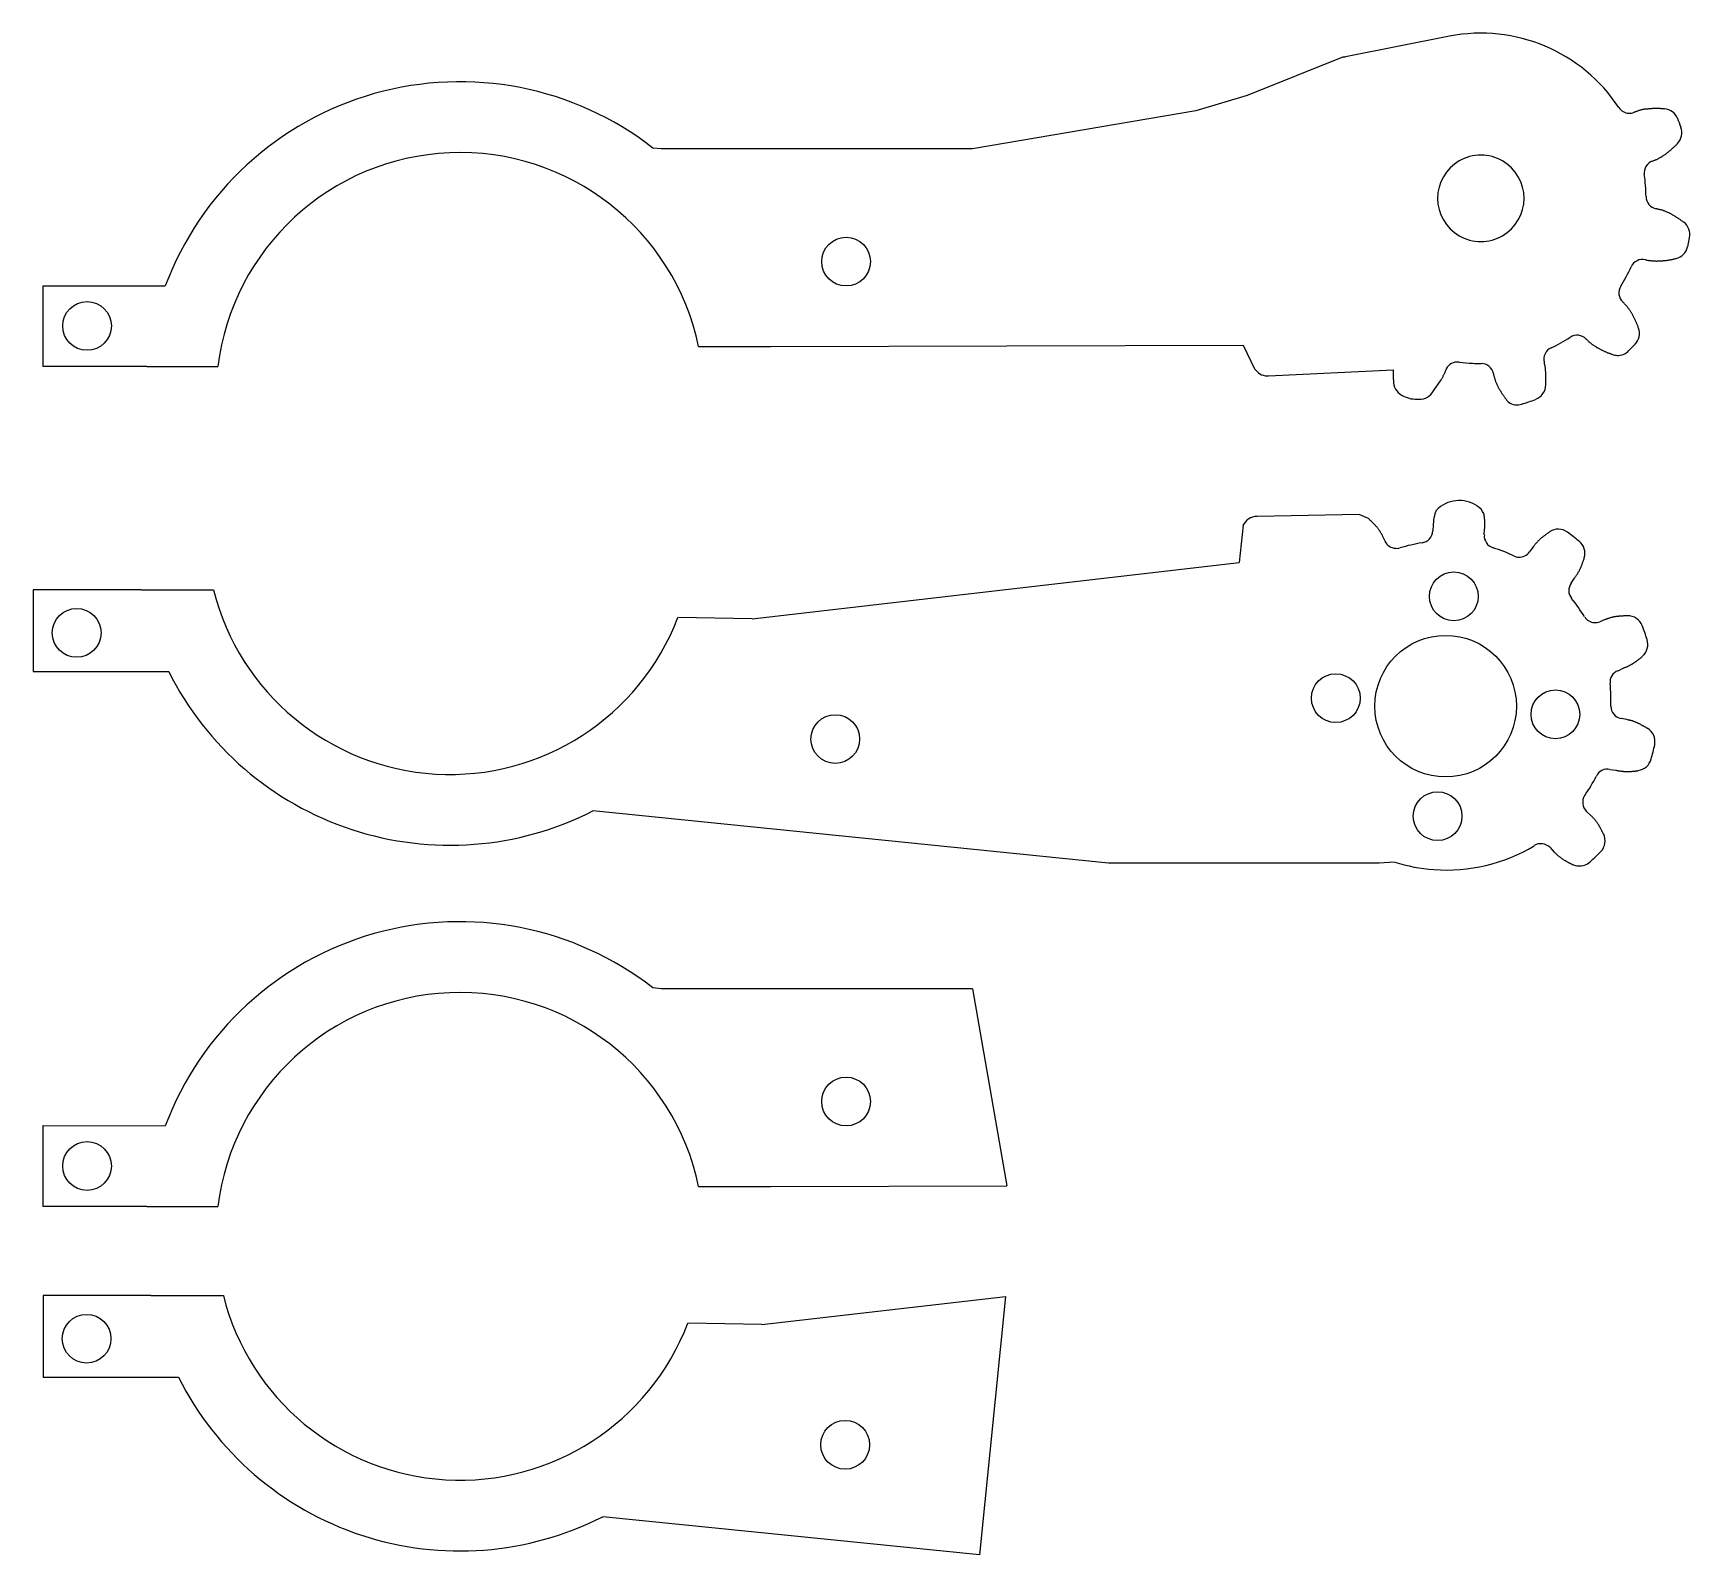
# Model space of a CAD drawing. Header units: millimetres. Extents: x 3055 to 3160, y 1677 to 1774.
import ezdxf

# ---------------------------------------------------------------- set-up
doc = ezdxf.new("R2010")
doc.units = ezdxf.units.MM

msp = doc.modelspace()

# ---------------------------------------------------------------- linework, layer by layer
at = {"color": 7, "linetype": 'Continuous', "lineweight": 25}
for p, q in [((3144.54, 1773.69), (3137.92, 1772.38)), ((3156.31, 1768.86), (3156.27, 1768.85)), ((3156.34, 1768.88), (3156.31, 1768.86)), ((3156.38, 1768.89), (3156.34, 1768.88)), ((3156.42, 1768.91), (3156.38, 1768.89)), ((3156.46, 1768.92), (3156.42, 1768.91)), ((3156.5, 1768.93), (3156.46, 1768.92)), ((3156.54, 1768.94), (3156.5, 1768.93)), ((3156.58, 1768.96), (3156.54, 1768.94)), ((3156.62, 1768.97), (3156.58, 1768.96)), ((3156.66, 1768.98), (3156.62, 1768.97)), ((3156.7, 1768.99), (3156.66, 1768.98)), ((3156.74, 1769), (3156.7, 1768.99)), ((3156.77, 1769.01), (3156.74, 1769)), ((3156.81, 1769.02), (3156.77, 1769.01)), ((3156.85, 1769.02), (3156.81, 1769.02)), ((3156.9, 1769.03), (3156.85, 1769.02)), ((3156.94, 1769.04), (3156.9, 1769.03)), ((3156.98, 1769.04), (3156.94, 1769.04)), ((3157.02, 1769.05), (3156.98, 1769.04)), ((3157.06, 1769.06), (3157.02, 1769.05)), ((3157.1, 1769.06), (3157.06, 1769.06)), ((3157.14, 1769.06), (3157.1, 1769.06)), ((3157.18, 1769.07), (3157.14, 1769.06)), ((3157.22, 1769.07), (3157.18, 1769.07)), ((3157.26, 1769.08), (3157.22, 1769.07)), ((3157.3, 1769.08), (3157.26, 1769.08)), ((3157.34, 1769.08), (3157.3, 1769.08)), ((3157.38, 1769.08), (3157.34, 1769.08)), ((3157.42, 1769.09), (3157.38, 1769.08)), ((3157.46, 1769.09), (3157.42, 1769.09)), ((3157.51, 1769.09), (3157.46, 1769.09)), ((3157.55, 1769.09), (3157.51, 1769.09)), ((3157.59, 1769.09), (3157.55, 1769.09)), ((3157.63, 1769.09), (3157.59, 1769.09)), ((3157.67, 1769.09), (3157.63, 1769.09)), ((3157.71, 1769.09), (3157.67, 1769.09)), ((3157.75, 1769.09), (3157.71, 1769.09)), ((3157.79, 1769.09), (3157.75, 1769.09)), ((3157.83, 1769.09), (3157.79, 1769.09)), ((3157.87, 1769.09), (3157.83, 1769.09)), ((3157.91, 1769.09), (3157.87, 1769.09)), ((3157.95, 1769.09), (3157.91, 1769.09)), ((3158, 1769.08), (3157.95, 1769.09)), ((3158.04, 1769.08), (3158, 1769.08)), ((3158.08, 1769.08), (3158.04, 1769.08)), ((3158.12, 1769.08), (3158.08, 1769.08)), ((3158.16, 1769.07), (3158.12, 1769.08)), ((3158.2, 1769.07), (3158.16, 1769.07)), ((3158.17, 1766.12), (3158.2, 1766.15)), ((3158.2, 1766.15), (3158.24, 1766.17)), ((3158.24, 1766.17), (3158.27, 1766.19)), ((3158.27, 1766.19), (3158.3, 1766.22)), ((3158.3, 1766.22), (3158.34, 1766.24)), ((3158.34, 1766.24), (3158.37, 1766.27)), ((3158.37, 1766.27), (3158.4, 1766.29)), ((3158.4, 1766.29), (3158.43, 1766.32)), ((3158.43, 1766.32), (3158.46, 1766.34)), ((3158.46, 1766.34), (3158.5, 1766.37)), ((3158.5, 1766.37), (3158.53, 1766.4)), ((3158.53, 1766.4), (3158.56, 1766.42)), ((3158.56, 1766.42), (3158.59, 1766.45)), ((3158.59, 1766.45), (3158.62, 1766.47)), ((3158.62, 1766.47), (3158.65, 1766.5)), ((3158.65, 1766.5), (3158.68, 1766.53)), ((3158.68, 1766.53), (3158.71, 1766.56)), ((3158.71, 1766.56), (3158.74, 1766.58)), ((3158.74, 1766.58), (3158.77, 1766.61)), ((3158.77, 1766.61), (3158.8, 1766.64)), ((3158.8, 1766.64), (3158.83, 1766.67)), ((3158.83, 1766.67), (3158.86, 1766.7)), ((3158.86, 1766.7), (3158.89, 1766.72)), ((3158.89, 1766.72), (3158.92, 1766.75)), ((3158.92, 1766.75), (3158.95, 1766.78)), ((3158.95, 1766.78), (3158.98, 1766.81)), ((3158.98, 1766.81), (3159.01, 1766.84)), ((3159.01, 1766.84), (3159.03, 1766.87)), ((3157.44, 1765.75), (3157.48, 1765.77)), ((3157.48, 1765.77), (3157.52, 1765.78)), ((3157.52, 1765.78), (3157.56, 1765.8)), ((3157.56, 1765.8), (3157.6, 1765.81)), ((3157.6, 1765.81), (3157.63, 1765.83)), ((3157.63, 1765.83), (3157.67, 1765.84)), ((3157.67, 1765.84), (3157.71, 1765.86)), ((3157.71, 1765.86), (3157.75, 1765.88)), ((3157.75, 1765.88), (3157.78, 1765.9)), ((3157.78, 1765.9), (3157.82, 1765.91)), ((3157.82, 1765.91), (3157.85, 1765.93)), ((3157.85, 1765.93), (3157.89, 1765.95)), ((3157.89, 1765.95), (3157.93, 1765.97)), ((3157.93, 1765.97), (3157.96, 1765.99)), ((3157.96, 1765.99), (3158, 1766.01)), ((3158, 1766.01), (3158.03, 1766.03)), ((3158.03, 1766.03), (3158.07, 1766.06)), ((3158.07, 1766.06), (3158.1, 1766.08)), ((3158.1, 1766.08), (3158.14, 1766.1)), ((3158.14, 1766.1), (3158.17, 1766.12)), ((3157.72, 1762.71), (3157.68, 1762.72)), ((3157.76, 1762.7), (3157.72, 1762.71)), ((3157.8, 1762.69), (3157.76, 1762.7)), ((3157.84, 1762.68), (3157.8, 1762.69)), ((3157.88, 1762.67), (3157.84, 1762.68)), ((3157.92, 1762.66), (3157.88, 1762.67)), ((3157.96, 1762.65), (3157.92, 1762.66)), ((3158, 1762.64), (3157.96, 1762.65)), ((3158.03, 1762.63), (3158, 1762.64)), ((3158.07, 1762.62), (3158.03, 1762.63)), ((3158.11, 1762.6), (3158.07, 1762.62)), ((3158.15, 1762.59), (3158.11, 1762.6)), ((3158.19, 1762.58), (3158.15, 1762.59)), ((3158.23, 1762.56), (3158.19, 1762.58)), ((3158.27, 1762.55), (3158.23, 1762.56)), ((3158.3, 1762.53), (3158.27, 1762.55)), ((3158.34, 1762.52), (3158.3, 1762.53)), ((3158.38, 1762.5), (3158.34, 1762.52)), ((3158.42, 1762.48), (3158.38, 1762.5)), ((3158.45, 1762.47), (3158.42, 1762.48)), ((3158.49, 1762.45), (3158.45, 1762.47)), ((3158.53, 1762.43), (3158.49, 1762.45)), ((3158.56, 1762.41), (3158.53, 1762.43)), ((3158.6, 1762.39), (3158.56, 1762.41)), ((3158.64, 1762.37), (3158.6, 1762.39)), ((3158.67, 1762.35), (3158.64, 1762.37)), ((3158.71, 1762.33), (3158.67, 1762.35)), ((3158.74, 1762.31), (3158.71, 1762.33)), ((3158.78, 1762.29), (3158.74, 1762.31)), ((3158.81, 1762.27), (3158.78, 1762.29)), ((3158.85, 1762.25), (3158.81, 1762.27)), ((3158.88, 1762.23), (3158.85, 1762.25)), ((3158.92, 1762.21), (3158.88, 1762.23)), ((3158.95, 1762.19), (3158.92, 1762.21)), ((3158.99, 1762.16), (3158.95, 1762.19)), ((3159.02, 1762.14), (3158.99, 1762.16)), ((3159.06, 1762.12), (3159.02, 1762.14)), ((3159.09, 1762.1), (3159.06, 1762.12)), ((3159.12, 1762.07), (3159.09, 1762.1)), ((3159.16, 1762.05), (3159.12, 1762.07)), ((3159.19, 1762.03), (3159.16, 1762.05)), ((3159.22, 1762.01), (3159.19, 1762.03)), ((3159.26, 1761.98), (3159.22, 1762.01)), ((3159.29, 1761.96), (3159.26, 1761.98)), ((3159.32, 1761.93), (3159.29, 1761.96)), ((3159.36, 1761.91), (3159.32, 1761.93)), ((3159.39, 1761.88), (3159.36, 1761.91)), ((3159.42, 1761.86), (3159.39, 1761.88)), ((3156.99, 1759.48), (3157.03, 1759.47)), ((3157.03, 1759.47), (3157.07, 1759.46)), ((3157.07, 1759.46), (3157.11, 1759.45)), ((3157.11, 1759.45), (3157.15, 1759.45)), ((3157.15, 1759.45), (3157.19, 1759.44)), ((3157.19, 1759.44), (3157.23, 1759.43)), ((3157.23, 1759.43), (3157.27, 1759.43)), ((3157.27, 1759.43), (3157.31, 1759.42)), ((3157.31, 1759.42), (3157.36, 1759.42)), ((3157.36, 1759.42), (3157.4, 1759.41)), ((3157.4, 1759.41), (3157.44, 1759.41)), ((3157.44, 1759.41), (3157.48, 1759.4)), ((3157.48, 1759.4), (3157.52, 1759.4)), ((3157.52, 1759.4), (3157.56, 1759.4)), ((3157.56, 1759.4), (3157.6, 1759.4)), ((3157.6, 1759.4), (3157.64, 1759.4)), ((3157.64, 1759.4), (3157.68, 1759.39)), ((3157.68, 1759.39), (3157.72, 1759.39)), ((3157.72, 1759.39), (3157.76, 1759.4)), ((3157.76, 1759.4), (3157.8, 1759.4)), ((3157.8, 1759.4), (3157.84, 1759.4)), ((3157.84, 1759.4), (3157.89, 1759.4)), ((3157.89, 1759.4), (3157.93, 1759.4)), ((3157.93, 1759.4), (3157.97, 1759.4)), ((3157.97, 1759.4), (3158.01, 1759.41)), ((3158.01, 1759.41), (3158.05, 1759.41)), ((3158.05, 1759.41), (3158.09, 1759.41)), ((3158.09, 1759.41), (3158.13, 1759.42)), ((3158.13, 1759.42), (3158.17, 1759.42)), ((3158.17, 1759.42), (3158.21, 1759.43)), ((3158.21, 1759.43), (3158.25, 1759.43)), ((3158.25, 1759.43), (3158.29, 1759.44)), ((3158.29, 1759.44), (3158.33, 1759.44)), ((3158.33, 1759.44), (3158.37, 1759.45)), ((3158.37, 1759.45), (3158.41, 1759.45)), ((3158.41, 1759.45), (3158.45, 1759.46)), ((3158.45, 1759.46), (3158.5, 1759.47)), ((3158.5, 1759.47), (3158.54, 1759.47)), ((3158.54, 1759.47), (3158.58, 1759.48)), ((3158.58, 1759.48), (3158.62, 1759.49)), ((3158.62, 1759.49), (3158.66, 1759.5)), ((3158.66, 1759.5), (3158.7, 1759.5)), ((3158.7, 1759.5), (3158.74, 1759.51)), ((3158.74, 1759.51), (3158.78, 1759.52)), ((3158.78, 1759.52), (3158.82, 1759.53)), ((3158.82, 1759.53), (3158.86, 1759.54)), ((3158.86, 1759.54), (3158.9, 1759.55)), ((3158.9, 1759.55), (3158.94, 1759.56)), ((3155.58, 1756.77), (3155.55, 1756.8)), ((3155.61, 1756.74), (3155.58, 1756.77)), ((3155.64, 1756.71), (3155.61, 1756.74)), ((3155.66, 1756.68), (3155.64, 1756.71)), ((3155.69, 1756.65), (3155.66, 1756.68)), ((3155.72, 1756.62), (3155.69, 1756.65)), ((3155.75, 1756.59), (3155.72, 1756.62)), ((3155.77, 1756.56), (3155.75, 1756.59)), ((3155.8, 1756.53), (3155.77, 1756.56)), ((3155.83, 1756.5), (3155.8, 1756.53)), ((3155.85, 1756.47), (3155.83, 1756.5)), ((3155.88, 1756.43), (3155.85, 1756.47)), ((3155.9, 1756.4), (3155.88, 1756.43)), ((3155.93, 1756.37), (3155.9, 1756.4)), ((3155.95, 1756.34), (3155.93, 1756.37)), ((3155.98, 1756.3), (3155.95, 1756.34)), ((3156, 1756.27), (3155.98, 1756.3)), ((3156.02, 1756.24), (3156, 1756.27)), ((3156.04, 1756.2), (3156.02, 1756.24)), ((3156.06, 1756.17), (3156.04, 1756.2)), ((3156.09, 1756.13), (3156.06, 1756.17)), ((3156.11, 1756.1), (3156.09, 1756.13)), ((3156.13, 1756.06), (3156.11, 1756.1)), ((3156.15, 1756.03), (3156.13, 1756.06)), ((3156.17, 1755.99), (3156.15, 1756.03)), ((3156.19, 1755.95), (3156.17, 1755.99)), ((3156.21, 1755.92), (3156.19, 1755.95)), ((3156.23, 1755.88), (3156.21, 1755.92)), ((3156.24, 1755.85), (3156.23, 1755.88)), ((3156.26, 1755.81), (3156.24, 1755.85)), ((3156.28, 1755.77), (3156.26, 1755.81)), ((3156.3, 1755.74), (3156.28, 1755.77)), ((3156.32, 1755.7), (3156.3, 1755.74)), ((3156.33, 1755.66), (3156.32, 1755.7)), ((3156.35, 1755.62), (3156.33, 1755.66)), ((3156.37, 1755.59), (3156.35, 1755.62)), ((3156.39, 1755.55), (3156.37, 1755.59)), ((3156.4, 1755.51), (3156.39, 1755.55)), ((3156.42, 1755.48), (3156.4, 1755.51)), ((3156.43, 1755.44), (3156.42, 1755.48)), ((3156.45, 1755.4), (3156.43, 1755.44)), ((3156.47, 1755.36), (3156.45, 1755.4)), ((3156.48, 1755.32), (3156.47, 1755.36)), ((3156.5, 1755.29), (3156.48, 1755.32)), ((3156.51, 1755.25), (3156.5, 1755.29)), ((3156.52, 1755.21), (3156.51, 1755.25)), ((3156.54, 1755.17), (3156.52, 1755.21)), ((3156.55, 1755.13), (3156.54, 1755.17)), ((3153.22, 1754.44), (3153.25, 1754.41)), ((3153.25, 1754.41), (3153.28, 1754.39)), ((3153.28, 1754.39), (3153.31, 1754.36)), ((3153.31, 1754.36), (3153.34, 1754.33)), ((3153.34, 1754.33), (3153.37, 1754.3)), ((3153.37, 1754.3), (3153.4, 1754.27)), ((3153.4, 1754.27), (3153.43, 1754.25)), ((3153.43, 1754.25), (3153.46, 1754.22)), ((3153.46, 1754.22), (3153.49, 1754.19)), ((3153.49, 1754.19), (3153.52, 1754.17)), ((3153.52, 1754.17), (3153.56, 1754.14)), ((3153.56, 1754.14), (3153.59, 1754.12)), ((3153.59, 1754.12), (3153.62, 1754.09)), ((3153.62, 1754.09), (3153.65, 1754.07)), ((3153.65, 1754.07), (3153.69, 1754.05)), ((3153.69, 1754.05), (3153.72, 1754.02)), ((3153.72, 1754.02), (3153.76, 1754)), ((3153.76, 1754), (3153.79, 1753.98)), ((3153.79, 1753.98), (3153.82, 1753.96)), ((3153.82, 1753.96), (3153.86, 1753.94)), ((3153.86, 1753.94), (3153.89, 1753.91)), ((3153.89, 1753.91), (3153.93, 1753.89)), ((3153.93, 1753.89), (3153.97, 1753.87)), ((3153.97, 1753.87), (3154, 1753.85)), ((3154, 1753.85), (3154.04, 1753.83)), ((3154.04, 1753.83), (3154.07, 1753.81)), ((3154.07, 1753.81), (3154.11, 1753.8)), ((3154.11, 1753.8), (3154.15, 1753.78)), ((3154.15, 1753.78), (3154.18, 1753.76)), ((3154.18, 1753.76), (3154.22, 1753.74)), ((3154.22, 1753.74), (3154.26, 1753.72)), ((3154.26, 1753.72), (3154.29, 1753.71)), ((3154.29, 1753.71), (3154.33, 1753.69)), ((3154.33, 1753.69), (3154.37, 1753.67)), ((3154.37, 1753.67), (3154.4, 1753.65)), ((3154.4, 1753.65), (3154.44, 1753.64)), ((3154.44, 1753.64), (3154.48, 1753.62)), ((3154.48, 1753.62), (3154.52, 1753.61)), ((3154.52, 1753.61), (3154.55, 1753.59)), ((3154.55, 1753.59), (3154.59, 1753.57)), ((3154.59, 1753.57), (3154.63, 1753.56)), ((3154.63, 1753.56), (3154.67, 1753.54)), ((3154.67, 1753.54), (3154.71, 1753.53)), ((3154.71, 1753.53), (3154.74, 1753.51)), ((3154.74, 1753.51), (3154.78, 1753.5)), ((3154.78, 1753.5), (3154.82, 1753.49)), ((3133.03, 1752.09), (3140.96, 1752.49)), ((3140.96, 1752.49), (3140.96, 1752.47)), ((3140.96, 1752.47), (3140.96, 1752.43)), ((3144.29, 1752.44), (3144.28, 1752.41)), ((3144.31, 1752.48), (3144.29, 1752.44)), ((3144.32, 1752.52), (3144.31, 1752.48)), ((3144.34, 1752.56), (3144.32, 1752.52)), ((3150.57, 1752.93), (3150.56, 1752.97)), ((3150.58, 1752.89), (3150.57, 1752.93)), ((3150.58, 1752.85), (3150.58, 1752.89)), ((3150.59, 1752.81), (3150.58, 1752.85)), ((3150.6, 1752.77), (3150.59, 1752.81)), ((3150.61, 1752.73), (3150.6, 1752.77)), ((3150.61, 1752.69), (3150.61, 1752.73)), ((3150.62, 1752.65), (3150.61, 1752.69)), ((3150.63, 1752.61), (3150.62, 1752.65)), ((3150.63, 1752.57), (3150.63, 1752.61)), ((3150.63, 1752.53), (3150.63, 1752.57)), ((3150.64, 1752.48), (3150.63, 1752.53)), ((3150.64, 1752.44), (3150.64, 1752.48)), ((3150.64, 1752.4), (3150.64, 1752.44)), ((3154.82, 1753.49), (3154.86, 1753.47)), ((3154.86, 1753.47), (3154.9, 1753.46)), ((3140.96, 1752.39), (3140.95, 1752.34)), ((3140.95, 1752.34), (3140.95, 1752.3)), ((3140.95, 1752.3), (3140.95, 1752.26)), ((3140.95, 1752.26), (3140.95, 1752.22)), ((3140.95, 1752.22), (3140.95, 1752.18)), ((3140.95, 1752.18), (3140.95, 1752.14)), ((3140.95, 1752.14), (3140.96, 1752.1)), ((3140.96, 1752.43), (3140.96, 1752.39)), ((3140.96, 1752.1), (3140.96, 1752.06)), ((3140.96, 1752.06), (3140.96, 1752.02)), ((3140.96, 1752.02), (3140.96, 1751.98)), ((3140.96, 1751.98), (3140.96, 1751.94)), ((3140.96, 1751.94), (3140.96, 1751.9)), ((3140.96, 1751.9), (3140.97, 1751.85)), ((3140.97, 1751.85), (3140.97, 1751.81)), ((3140.97, 1751.81), (3140.97, 1751.77)), ((3140.97, 1751.77), (3140.97, 1751.73)), ((3140.97, 1751.73), (3140.98, 1751.69)), ((3140.98, 1751.69), (3140.98, 1751.65)), ((3144.03, 1751.89), (3144.01, 1751.85)), ((3144.05, 1751.93), (3144.03, 1751.89)), ((3144.07, 1751.96), (3144.05, 1751.93)), ((3144.09, 1752), (3144.07, 1751.96)), ((3144.11, 1752.04), (3144.09, 1752)), ((3144.12, 1752.07), (3144.11, 1752.04)), ((3144.14, 1752.11), (3144.12, 1752.07)), ((3144.16, 1752.15), (3144.14, 1752.11)), ((3144.18, 1752.18), (3144.16, 1752.15)), ((3144.19, 1752.22), (3144.18, 1752.18)), ((3144.21, 1752.26), (3144.19, 1752.22)), ((3144.23, 1752.29), (3144.21, 1752.26)), ((3144.24, 1752.33), (3144.23, 1752.29)), ((3144.26, 1752.37), (3144.24, 1752.33)), ((3144.28, 1752.41), (3144.26, 1752.37)), ((3147.33, 1752.25), (3147.34, 1752.21)), ((3147.34, 1752.21), (3147.34, 1752.17)), ((3147.34, 1752.17), (3147.35, 1752.13)), ((3147.35, 1752.13), (3147.36, 1752.09)), ((3147.36, 1752.09), (3147.37, 1752.05)), ((3147.37, 1752.05), (3147.38, 1752.01)), ((3147.38, 1752.01), (3147.4, 1751.97)), ((3147.4, 1751.97), (3147.41, 1751.93)), ((3147.41, 1751.93), (3147.42, 1751.89)), ((3147.42, 1751.89), (3147.43, 1751.85)), ((3147.43, 1751.85), (3147.45, 1751.81)), ((3147.45, 1751.81), (3147.46, 1751.77)), ((3147.46, 1751.77), (3147.47, 1751.74)), ((3147.47, 1751.74), (3147.49, 1751.7)), ((3147.49, 1751.7), (3147.5, 1751.66)), ((3147.5, 1751.66), (3147.52, 1751.62)), ((3147.52, 1751.62), (3147.54, 1751.58)), ((3147.54, 1751.58), (3147.55, 1751.55)), ((3147.55, 1751.55), (3147.57, 1751.51)), ((3147.57, 1751.51), (3147.59, 1751.47)), ((3147.59, 1751.47), (3147.61, 1751.44)), ((3147.61, 1751.44), (3147.63, 1751.4)), ((3147.63, 1751.4), (3147.64, 1751.36)), ((3150.65, 1752.36), (3150.64, 1752.4)), ((3150.65, 1752.32), (3150.65, 1752.36)), ((3150.65, 1752.28), (3150.65, 1752.32)), ((3150.65, 1752.24), (3150.65, 1752.28)), ((3147.64, 1751.36), (3147.66, 1751.33)), ((3147.66, 1751.33), (3147.68, 1751.29)), ((3147.68, 1751.29), (3147.7, 1751.26)), ((3147.7, 1751.26), (3147.72, 1751.22)), ((3147.72, 1751.22), (3147.74, 1751.19)), ((3147.74, 1751.19), (3147.77, 1751.15)), ((3147.77, 1751.15), (3147.79, 1751.12)), ((3147.79, 1751.12), (3147.81, 1751.08)), ((3147.81, 1751.08), (3147.83, 1751.05)), ((3147.83, 1751.05), (3147.85, 1751.01)), ((3147.85, 1751.01), (3147.87, 1750.98)), ((3147.87, 1750.98), (3147.9, 1750.94)), ((3147.9, 1750.94), (3147.92, 1750.91)), ((3147.92, 1750.91), (3147.94, 1750.87)), ((3147.94, 1750.87), (3147.96, 1750.84)), ((3147.96, 1750.84), (3147.99, 1750.81)), ((3147.99, 1750.81), (3148.01, 1750.77)), ((3148.01, 1750.77), (3148.03, 1750.74)), ((3148.03, 1750.74), (3148.06, 1750.71)), ((3148.06, 1750.71), (3148.08, 1750.67)), ((3148.08, 1750.67), (3148.11, 1750.64)), ((3148.11, 1750.64), (3148.13, 1750.61)), ((3148.13, 1750.61), (3148.16, 1750.58)), ((3148.16, 1750.58), (3148.18, 1750.54)), ((3148.18, 1750.54), (3148.2, 1750.51)), ((3138.79, 1743.28), (3132.3, 1743.16)), ((3139.38, 1743.03), (3138.79, 1743.28)), ((3139.4, 1743.01), (3139.38, 1743.03)), ((3139.43, 1742.98), (3139.4, 1743.01)), ((3139.46, 1742.96), (3139.43, 1742.98)), ((3143.54, 1743.01), (3143.53, 1742.97)), ((3143.53, 1742.97), (3143.53, 1742.94)), ((3143.55, 1743.04), (3143.54, 1743.01)), ((3143.56, 1743.11), (3143.55, 1743.08)), ((3143.55, 1743.08), (3143.55, 1743.04)), ((3143.57, 1743.15), (3143.56, 1743.11)), ((3143.58, 1743.18), (3143.57, 1743.15)), ((3143.59, 1743.25), (3143.58, 1743.22)), ((3143.58, 1743.22), (3143.58, 1743.18)), ((3143.6, 1743.29), (3143.59, 1743.25)), ((3143.61, 1743.32), (3143.6, 1743.29)), ((3143.63, 1743.39), (3143.62, 1743.36)), ((3143.65, 1743.43), (3143.63, 1743.39)), ((3143.66, 1743.46), (3143.65, 1743.43)), ((3143.67, 1743.5), (3143.66, 1743.46)), ((3143.68, 1743.53), (3143.67, 1743.5)), ((3143.69, 1743.55), (3143.68, 1743.53)), ((3146.73, 1743.3), (3146.72, 1743.34)), ((3146.73, 1743.27), (3146.73, 1743.3)), ((3146.74, 1743.23), (3146.73, 1743.27)), ((3146.74, 1743.2), (3146.74, 1743.23)), ((3146.75, 1743.16), (3146.74, 1743.2)), ((3146.76, 1743.13), (3146.75, 1743.16)), ((3146.76, 1743.09), (3146.76, 1743.13)), ((3146.77, 1743.06), (3146.76, 1743.09)), ((3146.77, 1743.02), (3146.77, 1743.06)), ((3146.77, 1742.98), (3146.77, 1743.02)), ((3146.78, 1742.95), (3146.77, 1742.98)), ((3139.48, 1742.93), (3139.46, 1742.96)), ((3139.51, 1742.91), (3139.48, 1742.93)), ((3139.53, 1742.88), (3139.51, 1742.91)), ((3139.56, 1742.86), (3139.53, 1742.88)), ((3139.59, 1742.83), (3139.56, 1742.86)), ((3139.61, 1742.81), (3139.59, 1742.83)), ((3139.64, 1742.78), (3139.61, 1742.81)), ((3139.66, 1742.76), (3139.64, 1742.78)), ((3139.69, 1742.73), (3139.66, 1742.76)), ((3139.71, 1742.71), (3139.69, 1742.73)), ((3139.74, 1742.68), (3139.71, 1742.71)), ((3139.76, 1742.65), (3139.74, 1742.68)), ((3139.79, 1742.63), (3139.76, 1742.65)), ((3139.81, 1742.6), (3139.79, 1742.63)), ((3139.84, 1742.58), (3139.81, 1742.6)), ((3139.86, 1742.55), (3139.84, 1742.58)), ((3139.88, 1742.52), (3139.86, 1742.55)), ((3139.91, 1742.49), (3139.88, 1742.52)), ((3139.93, 1742.47), (3139.91, 1742.49)), ((3139.95, 1742.44), (3139.93, 1742.47)), ((3139.98, 1742.41), (3139.95, 1742.44)), ((3140, 1742.38), (3139.98, 1742.41)), ((3140.02, 1742.35), (3140, 1742.38)), ((3140.04, 1742.32), (3140.02, 1742.35)), ((3140.06, 1742.29), (3140.04, 1742.32)), ((3140.08, 1742.27), (3140.06, 1742.29)), ((3140.1, 1742.24), (3140.08, 1742.27)), ((3140.12, 1742.21), (3140.1, 1742.24)), ((3140.14, 1742.17), (3140.12, 1742.21)), ((3140.16, 1742.14), (3140.14, 1742.17)), ((3140.18, 1742.11), (3140.16, 1742.14)), ((3140.2, 1742.08), (3140.18, 1742.11)), ((3140.21, 1742.05), (3140.2, 1742.08)), ((3140.23, 1742.02), (3140.21, 1742.05)), ((3140.25, 1741.99), (3140.23, 1742.02)), ((3140.27, 1741.96), (3140.25, 1741.99)), ((3140.28, 1741.92), (3140.27, 1741.96)), ((3140.44, 1741.58), (3140.28, 1741.92)), ((3143.5, 1742.62), (3143.48, 1742.24)), ((3143.51, 1742.76), (3143.5, 1742.72)), ((3143.5, 1742.72), (3143.5, 1742.69)), ((3143.5, 1742.69), (3143.5, 1742.65)), ((3143.5, 1742.65), (3143.5, 1742.62)), ((3143.52, 1742.87), (3143.51, 1742.83)), ((3143.51, 1742.83), (3143.51, 1742.8)), ((3143.51, 1742.8), (3143.51, 1742.76)), ((3143.53, 1742.94), (3143.52, 1742.9)), ((3143.52, 1742.9), (3143.52, 1742.87)), ((3146.75, 1742), (3146.77, 1742.37)), ((3146.77, 1742.37), (3146.78, 1742.41)), ((3146.78, 1742.91), (3146.78, 1742.95)), ((3146.78, 1742.88), (3146.78, 1742.91)), ((3146.79, 1742.84), (3146.78, 1742.88)), ((3146.78, 1742.48), (3146.79, 1742.52)), ((3146.78, 1742.45), (3146.78, 1742.48)), ((3146.78, 1742.41), (3146.78, 1742.45)), ((3146.79, 1742.81), (3146.79, 1742.84)), ((3146.79, 1742.77), (3146.79, 1742.81)), ((3146.79, 1742.73), (3146.79, 1742.77)), ((3146.79, 1742.7), (3146.79, 1742.73)), ((3146.79, 1742.66), (3146.79, 1742.7)), ((3146.79, 1742.63), (3146.79, 1742.66)), ((3146.79, 1742.59), (3146.79, 1742.63)), ((3146.79, 1742.55), (3146.79, 1742.59)), ((3146.79, 1742.52), (3146.79, 1742.55)), ((3150.56, 1741.93), (3150.53, 1741.91)), ((3150.59, 1741.95), (3150.56, 1741.93)), ((3150.61, 1741.97), (3150.59, 1741.95)), ((3150.64, 1742), (3150.61, 1741.97)), ((3150.67, 1742.02), (3150.64, 1742)), ((3150.7, 1742.04), (3150.67, 1742.02)), ((3150.73, 1742.06), (3150.7, 1742.04)), ((3150.76, 1742.08), (3150.73, 1742.06)), ((3150.79, 1742.1), (3150.76, 1742.08)), ((3150.82, 1742.12), (3150.79, 1742.1)), ((3150.85, 1742.14), (3150.82, 1742.12)), ((3150.88, 1742.16), (3150.85, 1742.14)), ((3150.91, 1742.19), (3150.88, 1742.16)), ((3149.85, 1741.22), (3149.63, 1740.91)), ((3149.87, 1741.25), (3149.85, 1741.22)), ((3149.89, 1741.28), (3149.87, 1741.25)), ((3149.91, 1741.31), (3149.89, 1741.28)), ((3149.94, 1741.33), (3149.91, 1741.31)), ((3149.96, 1741.36), (3149.94, 1741.33)), ((3149.98, 1741.39), (3149.96, 1741.36)), ((3150, 1741.42), (3149.98, 1741.39)), ((3150.03, 1741.45), (3150, 1741.42)), ((3150.05, 1741.47), (3150.03, 1741.45)), ((3150.08, 1741.5), (3150.05, 1741.47)), ((3150.1, 1741.53), (3150.08, 1741.5)), ((3150.12, 1741.55), (3150.1, 1741.53)), ((3150.15, 1741.58), (3150.12, 1741.55)), ((3150.17, 1741.6), (3150.15, 1741.58)), ((3150.2, 1741.63), (3150.17, 1741.6)), ((3150.23, 1741.65), (3150.2, 1741.63)), ((3150.25, 1741.68), (3150.23, 1741.65)), ((3150.28, 1741.7), (3150.25, 1741.68)), ((3150.31, 1741.73), (3150.28, 1741.7)), ((3150.33, 1741.75), (3150.31, 1741.73)), ((3150.36, 1741.77), (3150.33, 1741.75)), ((3150.39, 1741.8), (3150.36, 1741.77)), ((3150.42, 1741.82), (3150.39, 1741.8)), ((3150.44, 1741.84), (3150.42, 1741.82)), ((3150.47, 1741.86), (3150.44, 1741.84)), ((3150.5, 1741.89), (3150.47, 1741.86)), ((3150.53, 1741.91), (3150.5, 1741.89)), ((3152.82, 1739.79), (3152.84, 1739.82)), ((3152.84, 1739.82), (3152.86, 1739.85)), ((3152.86, 1739.85), (3152.87, 1739.89)), ((3152.87, 1739.89), (3152.88, 1739.92)), ((3152.88, 1739.92), (3152.9, 1739.95)), ((3152.9, 1739.95), (3152.91, 1739.98)), ((3152.91, 1739.98), (3152.93, 1740.02)), ((3152.93, 1740.02), (3152.94, 1740.05)), ((3152.94, 1740.05), (3152.95, 1740.08)), ((3152.95, 1740.08), (3152.97, 1740.12)), ((3152.97, 1740.12), (3152.98, 1740.15)), ((3152.98, 1740.15), (3152.99, 1740.19)), ((3152.99, 1740.19), (3153, 1740.22)), ((3153, 1740.22), (3153.02, 1740.25)), ((3153.02, 1740.25), (3153.03, 1740.29)), ((3153.03, 1740.29), (3153.04, 1740.32)), ((3153.04, 1740.32), (3153.05, 1740.36)), ((3153.05, 1740.36), (3153.06, 1740.39)), ((3153.06, 1740.39), (3153.08, 1740.42)), ((3153.08, 1740.42), (3153.09, 1740.46)), ((3153.09, 1740.46), (3153.1, 1740.49)), ((3153.1, 1740.49), (3153.1, 1740.53)), ((3152.28, 1738.92), (3152.48, 1739.24)), ((3152.48, 1739.24), (3152.5, 1739.27)), ((3152.5, 1739.27), (3152.52, 1739.3)), ((3152.52, 1739.3), (3152.54, 1739.33)), ((3152.54, 1739.33), (3152.56, 1739.36)), ((3152.56, 1739.36), (3152.59, 1739.39)), ((3152.59, 1739.39), (3152.61, 1739.42)), ((3152.61, 1739.42), (3152.63, 1739.45)), ((3152.63, 1739.45), (3152.65, 1739.48)), ((3152.65, 1739.48), (3152.67, 1739.51)), ((3152.67, 1739.51), (3152.69, 1739.54)), ((3152.69, 1739.54), (3152.7, 1739.57)), ((3152.7, 1739.57), (3152.72, 1739.6)), ((3152.72, 1739.6), (3152.74, 1739.63)), ((3152.74, 1739.63), (3152.76, 1739.66)), ((3152.76, 1739.66), (3152.78, 1739.69)), ((3152.78, 1739.69), (3152.79, 1739.72)), ((3152.79, 1739.72), (3152.81, 1739.76)), ((3152.81, 1739.76), (3152.82, 1739.79)), ((3154.58, 1736.66), (3154.54, 1736.65)), ((3154.61, 1736.67), (3154.58, 1736.66)), ((3154.64, 1736.68), (3154.61, 1736.67)), ((3154.68, 1736.69), (3154.64, 1736.68)), ((3154.71, 1736.7), (3154.68, 1736.69)), ((3154.75, 1736.71), (3154.71, 1736.7)), ((3154.78, 1736.72), (3154.75, 1736.71)), ((3154.82, 1736.73), (3154.78, 1736.72)), ((3154.85, 1736.74), (3154.82, 1736.73)), ((3154.89, 1736.75), (3154.85, 1736.74)), ((3154.92, 1736.76), (3154.89, 1736.75)), ((3154.96, 1736.76), (3154.92, 1736.76)), ((3154.99, 1736.77), (3154.96, 1736.76)), ((3155.03, 1736.78), (3154.99, 1736.77)), ((3155.06, 1736.78), (3155.03, 1736.78)), ((3155.1, 1736.79), (3155.06, 1736.78)), ((3155.13, 1736.79), (3155.1, 1736.79)), ((3155.17, 1736.8), (3155.13, 1736.79)), ((3155.21, 1736.8), (3155.17, 1736.8)), ((3155.24, 1736.81), (3155.21, 1736.8)), ((3155.28, 1736.81), (3155.24, 1736.81)), ((3155.31, 1736.82), (3155.28, 1736.81)), ((3155.35, 1736.82), (3155.31, 1736.82)), ((3155.38, 1736.82), (3155.35, 1736.82)), ((3155.42, 1736.82), (3155.38, 1736.82)), ((3155.46, 1736.83), (3155.42, 1736.82)), ((3155.49, 1736.83), (3155.46, 1736.83)), ((3155.53, 1736.83), (3155.49, 1736.83)), ((3155.56, 1736.83), (3155.53, 1736.83)), ((3155.6, 1736.84), (3155.56, 1736.83)), ((3155.64, 1736.84), (3155.6, 1736.84)), ((3155.67, 1736.84), (3155.64, 1736.84)), ((3155.71, 1736.84), (3155.67, 1736.84)), ((3155.74, 1736.84), (3155.71, 1736.84)), ((3155.78, 1736.84), (3155.74, 1736.84)), ((3155.82, 1736.84), (3155.78, 1736.84)), ((3155.85, 1736.86), (3155.82, 1736.84)), ((3154.44, 1736.61), (3154.09, 1736.47)), ((3154.48, 1736.62), (3154.44, 1736.61)), ((3154.51, 1736.63), (3154.48, 1736.62)), ((3154.54, 1736.65), (3154.51, 1736.63)), ((3155.25, 1733.35), (3155.58, 1733.52)), ((3155.58, 1733.52), (3155.62, 1733.54)), ((3155.62, 1733.54), (3155.65, 1733.55)), ((3155.65, 1733.55), (3155.68, 1733.56)), ((3155.68, 1733.56), (3155.72, 1733.57)), ((3155.72, 1733.57), (3155.75, 1733.59)), ((3155.75, 1733.59), (3155.79, 1733.6)), ((3155.79, 1733.6), (3155.82, 1733.61)), ((3155.82, 1733.61), (3155.85, 1733.63)), ((3155.85, 1733.63), (3155.88, 1733.64)), ((3155.88, 1733.64), (3155.92, 1733.66)), ((3155.92, 1733.66), (3155.95, 1733.67)), ((3155.95, 1733.67), (3155.98, 1733.69)), ((3155.98, 1733.69), (3156.01, 1733.71)), ((3156.01, 1733.71), (3156.04, 1733.72)), ((3156.04, 1733.72), (3156.08, 1733.74)), ((3156.08, 1733.74), (3156.11, 1733.76)), ((3156.11, 1733.76), (3156.14, 1733.78)), ((3156.14, 1733.78), (3156.17, 1733.8)), ((3156.17, 1733.8), (3156.2, 1733.81)), ((3156.2, 1733.81), (3156.23, 1733.83)), ((3156.23, 1733.83), (3156.26, 1733.85)), ((3156.26, 1733.85), (3156.29, 1733.87)), ((3156.29, 1733.87), (3156.32, 1733.89)), ((3156.32, 1733.89), (3156.35, 1733.91)), ((3156.35, 1733.91), (3156.38, 1733.93)), ((3156.38, 1733.93), (3156.41, 1733.95)), ((3156.41, 1733.95), (3156.44, 1733.98)), ((3156.44, 1733.98), (3156.47, 1734)), ((3156.47, 1734), (3156.5, 1734.02)), ((3156.5, 1734.02), (3156.53, 1734.04)), ((3156.53, 1734.04), (3156.55, 1734.06)), ((3156.55, 1734.06), (3156.58, 1734.08)), ((3156.58, 1734.08), (3156.61, 1734.11)), ((3156.61, 1734.11), (3156.64, 1734.13)), ((3156.64, 1734.13), (3156.67, 1734.15)), ((3156.67, 1734.15), (3156.7, 1734.17)), ((3156.7, 1734.17), (3156.72, 1734.2)), ((3156.72, 1734.2), (3156.75, 1734.22)), ((3156.75, 1734.22), (3156.78, 1734.24)), ((3156.78, 1734.24), (3156.8, 1734.27)), ((3155.81, 1730.25), (3155.44, 1730.32)), ((3155.85, 1730.24), (3155.81, 1730.25)), ((3155.88, 1730.23), (3155.85, 1730.24)), ((3155.92, 1730.22), (3155.88, 1730.23)), ((3155.95, 1730.22), (3155.92, 1730.22)), ((3155.99, 1730.21), (3155.95, 1730.22)), ((3156.02, 1730.2), (3155.99, 1730.21)), ((3156.06, 1730.19), (3156.02, 1730.2)), ((3156.09, 1730.18), (3156.06, 1730.19)), ((3156.12, 1730.17), (3156.09, 1730.18)), ((3156.16, 1730.16), (3156.12, 1730.17)), ((3156.19, 1730.15), (3156.16, 1730.16)), ((3156.23, 1730.14), (3156.19, 1730.15)), ((3156.26, 1730.12), (3156.23, 1730.14)), ((3156.3, 1730.11), (3156.26, 1730.12)), ((3156.33, 1730.1), (3156.3, 1730.11)), ((3156.36, 1730.08), (3156.33, 1730.1)), ((3156.4, 1730.07), (3156.36, 1730.08)), ((3156.43, 1730.06), (3156.4, 1730.07)), ((3156.46, 1730.04), (3156.43, 1730.06)), ((3156.49, 1730.03), (3156.46, 1730.04)), ((3156.53, 1730.01), (3156.49, 1730.03)), ((3156.56, 1730), (3156.53, 1730.01)), ((3156.59, 1729.98), (3156.56, 1730)), ((3156.62, 1729.97), (3156.59, 1729.98)), ((3156.66, 1729.95), (3156.62, 1729.97)), ((3156.69, 1729.93), (3156.66, 1729.95)), ((3156.72, 1729.92), (3156.69, 1729.93)), ((3156.75, 1729.9), (3156.72, 1729.92)), ((3156.78, 1729.88), (3156.75, 1729.9)), ((3156.81, 1729.86), (3156.78, 1729.88)), ((3156.85, 1729.85), (3156.81, 1729.86)), ((3156.88, 1729.83), (3156.85, 1729.85)), ((3156.91, 1729.81), (3156.88, 1729.83)), ((3156.94, 1729.79), (3156.91, 1729.81)), ((3156.97, 1729.78), (3156.94, 1729.79)), ((3157, 1729.76), (3156.97, 1729.78)), ((3157.03, 1729.74), (3157, 1729.76)), ((3157.06, 1729.72), (3157.03, 1729.74)), ((3157.09, 1729.7), (3157.06, 1729.72)), ((3157.13, 1729.69), (3157.09, 1729.7)), ((3154.73, 1727.07), (3155.1, 1727.03)), ((3155.1, 1727.03), (3155.14, 1727.03)), ((3155.14, 1727.03), (3155.17, 1727.02)), ((3155.17, 1727.02), (3155.21, 1727.01)), ((3155.21, 1727.01), (3155.24, 1727)), ((3155.24, 1727), (3155.28, 1727)), ((3155.28, 1727), (3155.32, 1726.99)), ((3155.32, 1726.99), (3155.35, 1726.98)), ((3155.35, 1726.98), (3155.39, 1726.98)), ((3155.39, 1726.98), (3155.42, 1726.97)), ((3155.42, 1726.97), (3155.46, 1726.97)), ((3155.46, 1726.97), (3155.49, 1726.96)), ((3155.49, 1726.96), (3155.53, 1726.96)), ((3155.53, 1726.96), (3155.57, 1726.96)), ((3155.57, 1726.96), (3155.6, 1726.95)), ((3155.6, 1726.95), (3155.64, 1726.95)), ((3155.64, 1726.95), (3155.67, 1726.95)), ((3155.67, 1726.95), (3155.71, 1726.95)), ((3155.71, 1726.95), (3155.74, 1726.95)), ((3155.74, 1726.95), (3155.78, 1726.95)), ((3155.78, 1726.95), (3155.82, 1726.95)), ((3155.82, 1726.95), (3155.85, 1726.95)), ((3155.85, 1726.95), (3155.89, 1726.95)), ((3155.89, 1726.95), (3155.92, 1726.95)), ((3155.92, 1726.95), (3155.96, 1726.95)), ((3155.96, 1726.95), (3156, 1726.95)), ((3156, 1726.95), (3156.03, 1726.95)), ((3156.03, 1726.95), (3156.07, 1726.95)), ((3156.07, 1726.95), (3156.1, 1726.95)), ((3156.1, 1726.95), (3156.14, 1726.96)), ((3156.14, 1726.96), (3156.18, 1726.96)), ((3156.18, 1726.96), (3156.21, 1726.96)), ((3156.21, 1726.96), (3156.25, 1726.96)), ((3156.25, 1726.96), (3156.28, 1726.97)), ((3156.28, 1726.97), (3156.32, 1726.97)), ((3156.32, 1726.97), (3156.36, 1726.97)), ((3156.36, 1726.97), (3156.39, 1726.98)), ((3156.39, 1726.98), (3156.43, 1726.98)), ((3156.43, 1726.98), (3156.46, 1726.99)), ((3156.46, 1726.99), (3156.5, 1726.99)), ((3156.5, 1726.99), (3156.53, 1727.01)), ((3153.52, 1724.15), (3153.25, 1724.41)), ((3153.55, 1724.13), (3153.52, 1724.15)), ((3153.57, 1724.1), (3153.55, 1724.13)), ((3153.6, 1724.08), (3153.57, 1724.1)), ((3153.62, 1724.05), (3153.6, 1724.08)), ((3153.65, 1724.03), (3153.62, 1724.05)), ((3153.67, 1724), (3153.65, 1724.03)), ((3153.7, 1723.97), (3153.67, 1724)), ((3153.72, 1723.95), (3153.7, 1723.97)), ((3153.75, 1723.92), (3153.72, 1723.95)), ((3153.77, 1723.89), (3153.75, 1723.92)), ((3153.79, 1723.86), (3153.77, 1723.89)), ((3153.81, 1723.84), (3153.79, 1723.86)), ((3153.84, 1723.81), (3153.81, 1723.84)), ((3153.86, 1723.78), (3153.84, 1723.81)), ((3153.88, 1723.75), (3153.86, 1723.78)), ((3153.9, 1723.72), (3153.88, 1723.75)), ((3153.92, 1723.69), (3153.9, 1723.72)), ((3153.94, 1723.66), (3153.92, 1723.69)), ((3153.96, 1723.63), (3153.94, 1723.66)), ((3153.98, 1723.6), (3153.96, 1723.63)), ((3154, 1723.57), (3153.98, 1723.6)), ((3154.02, 1723.54), (3154, 1723.57)), ((3154.04, 1723.51), (3154.02, 1723.54)), ((3154.06, 1723.48), (3154.04, 1723.51)), ((3154.07, 1723.45), (3154.06, 1723.48)), ((3154.09, 1723.42), (3154.07, 1723.45)), ((3154.11, 1723.39), (3154.09, 1723.42)), ((3154.13, 1723.35), (3154.11, 1723.39)), ((3154.14, 1723.32), (3154.13, 1723.35)), ((3154.16, 1723.29), (3154.14, 1723.32)), ((3154.18, 1723.26), (3154.16, 1723.29)), ((3154.2, 1723.23), (3154.18, 1723.26)), ((3154.21, 1723.19), (3154.2, 1723.23)), ((3154.23, 1723.16), (3154.21, 1723.19)), ((3154.25, 1723.13), (3154.23, 1723.16)), ((3154.26, 1723.1), (3154.25, 1723.13)), ((3154.28, 1723.07), (3154.26, 1723.1)), ((3154.29, 1723.03), (3154.28, 1723.07)), ((3154.31, 1723), (3154.29, 1723.03)), ((3154.33, 1722.97), (3154.31, 1723)), ((3150.93, 1722.11), (3151.19, 1721.83)), ((3151.19, 1721.83), (3151.22, 1721.81)), ((3151.22, 1721.81), (3151.24, 1721.78)), ((3151.24, 1721.78), (3151.27, 1721.76)), ((3151.27, 1721.76), (3151.29, 1721.73)), ((3151.29, 1721.73), (3151.32, 1721.71)), ((3151.32, 1721.71), (3151.35, 1721.68)), ((3151.35, 1721.68), (3151.37, 1721.66)), ((3151.37, 1721.66), (3151.4, 1721.63)), ((3151.4, 1721.63), (3151.43, 1721.61)), ((3151.43, 1721.61), (3151.45, 1721.59)), ((3151.45, 1721.59), (3151.48, 1721.56)), ((3151.48, 1721.56), (3151.51, 1721.54)), ((3151.51, 1721.54), (3151.54, 1721.52)), ((3151.54, 1721.52), (3151.57, 1721.5)), ((3151.57, 1721.5), (3151.6, 1721.48)), ((3151.6, 1721.48), (3151.62, 1721.46)), ((3151.62, 1721.46), (3151.65, 1721.43)), ((3151.65, 1721.43), (3151.68, 1721.41)), ((3151.68, 1721.41), (3151.71, 1721.39)), ((3151.71, 1721.39), (3151.74, 1721.37)), ((3151.74, 1721.37), (3151.77, 1721.36)), ((3151.77, 1721.36), (3151.8, 1721.34)), ((3151.8, 1721.34), (3151.83, 1721.32)), ((3151.83, 1721.32), (3151.87, 1721.3)), ((3151.87, 1721.3), (3151.9, 1721.28)), ((3151.9, 1721.28), (3151.93, 1721.26)), ((3151.93, 1721.26), (3151.96, 1721.24)), ((3151.96, 1721.24), (3151.99, 1721.23)), ((3151.99, 1721.23), (3152.02, 1721.21)), ((3152.02, 1721.21), (3152.05, 1721.19)), ((3152.05, 1721.19), (3152.09, 1721.17)), ((3152.09, 1721.17), (3152.12, 1721.16)), ((3152.12, 1721.16), (3152.15, 1721.14)), ((3152.15, 1721.14), (3152.18, 1721.12)), ((3152.18, 1721.12), (3152.21, 1721.11)), ((3152.21, 1721.11), (3152.25, 1721.09)), ((3152.25, 1721.09), (3152.28, 1721.08)), ((3152.28, 1721.08), (3152.31, 1721.06)), ((3152.31, 1721.06), (3152.34, 1721.04)), ((3152.34, 1721.04), (3152.38, 1721.04))]:
    msp.add_line(p, q, dxfattribs=at)
for p, q in [((3137.8, 1772.37), (3131.67, 1769.92)), ((3131.67, 1769.92), (3128.41, 1768.95)), ((3128.41, 1768.95), (3114.21, 1766.53)), ((3094.43, 1766.53), (3093.9, 1766.58)), ((3114.21, 1766.53), (3094.43, 1766.53)), ((3159.68, 1760.3), (3159.8, 1760.88)), ((3055.13, 1752.69), (3055.13, 1757.83)), ((3055.13, 1757.83), (3062.9, 1757.82)), ((3096.8, 1753.96), (3101.38, 1753.96)), ((3101.38, 1753.96), (3131.42, 1754.05)), ((3131.42, 1754.05), (3132.15, 1752.55)), ((3061.72, 1752.69), (3055.13, 1752.69)), ((3061.72, 1752.69), (3066.25, 1752.69)), ((3143.51, 1751.14), (3144.01, 1751.85)), ((3150.66, 1751.52), (3150.65, 1752.24)), ((3143.61, 1743.32), (3143.62, 1743.36)), ((3131.41, 1742.6), (3131.17, 1740.23)), ((3100.2, 1736.66), (3131.17, 1740.23)), ((3061.36, 1738.5), (3054.5, 1738.5)), ((3054.5, 1738.5), (3054.5, 1733.31)), ((3061.36, 1738.5), (3065.97, 1738.5)), ((3100.2, 1736.66), (3095.48, 1736.74)), ((3054.5, 1733.31), (3063.12, 1733.31)), ((3122.85, 1721.13), (3090.08, 1724.44)), ((3140.06, 1721.13), (3122.85, 1721.13)), ((3141.05, 1721.19), (3140.06, 1721.13)), ((3094.43, 1713.14), (3093.9, 1713.19)), ((3114.21, 1713.14), (3094.43, 1713.14)), ((3114.21, 1713.14), (3116.4, 1700.61)), ((3055.13, 1699.29), (3055.13, 1704.44)), ((3055.13, 1704.44), (3062.9, 1704.42)), ((3096.8, 1700.56), (3101.38, 1700.56)), ((3101.38, 1700.56), (3116.4, 1700.61)), ((3061.72, 1699.29), (3055.13, 1699.29)), ((3061.72, 1699.29), (3066.25, 1699.29)), ((3061.99, 1693.63), (3055.13, 1693.63)), ((3055.13, 1693.63), (3055.13, 1688.44)), ((3061.99, 1693.63), (3066.6, 1693.63)), ((3100.83, 1691.8), (3116.31, 1693.58)), ((3116.31, 1693.58), (3114.65, 1677.15)), ((3100.83, 1691.8), (3096.11, 1691.87)), ((3055.13, 1688.44), (3063.75, 1688.44)), ((3114.65, 1677.15), (3090.71, 1679.58))]:
    msp.add_line(p, q)
for centre, radius in [((3106.18, 1759.36), 1.55), ((3057.93, 1755.27), 1.55), ((3144.81, 1738.08), 1.55), ((3057.27, 1735.76), 1.55), ((3144.29, 1731.1), 4.5), ((3137.31, 1731.61), 1.55), ((3151.27, 1730.58), 1.55), ((3105.49, 1729.01), 1.55), ((3143.78, 1724.11), 1.55), ((3106.18, 1705.97), 1.55), ((3057.93, 1701.87), 1.55), ((3057.9, 1690.89), 1.55), ((3106.12, 1684.15), 1.55)]:
    msp.add_circle(centre, radius)
for centre, radius, start, end in [((3146.53, 1763.38), 10.5, 33.3309, 100.9509), ((3137.73, 1773.36), 1, 274.1265, 281.1926), ((3155.97, 1769.59), 0.798, 213.3309, 267.0605), ((3155.97, 1769.59), 0.798, 267.0605, 291.7127), ((3158.12, 1768.07), 1, 22.0428, 85.3981), ((3146.53, 1763.38), 13.5, 19.5328, 22.0428), ((3158.31, 1767.56), 1, 316.1774, 19.5328), ((3146.53, 1763.38), 2.75, 120, 180), ((3146.53, 1763.38), 2.75, 90, 120), ((3146.53, 1763.38), 2.75, 60, 90), ((3146.53, 1763.38), 2.75, 0, 60), ((3157.71, 1765), 0.798, 109.8629, 188.2446), ((3146.53, 1763.38), 10.5, 0.6037, 8.2446), ((3146.53, 1763.38), 2.75, 180, 240), ((3146.53, 1763.38), 2.75, 300, 0), ((3157.83, 1763.5), 0.798, 180.6037, 258.9854), ((3146.53, 1763.38), 2.75, 240, 270), ((3146.53, 1763.38), 2.75, 270, 300), ((3158.82, 1761.07), 1, 349.3155, 52.6708), ((3158.7, 1760.53), 1, 283.4501, 346.8055), ((3146.53, 1763.38), 10.5, 327.8764, 335.5173), ((3156.81, 1758.7), 0.798, 77.1356, 155.5173), ((3156.1, 1757.37), 0.798, 147.8764, 226.2581), ((3146.53, 1763.38), 10.5, 295.1491, 302.79), ((3152.65, 1753.88), 0.798, 44.4083, 122.79), ((3155.61, 1754.79), 1, 316.5882, 19.9436), ((3151.33, 1753.16), 0.798, 115.1491, 193.5308), ((3155.23, 1754.4), 1, 267.0605, 314.0782), ((3146.53, 1763.38), 13.5, 314.0782, 316.5882), ((3132.99, 1753.09), 1, 212.8918, 267.0605), ((3145.04, 1752.18), 0.798, 82.4219, 153.4584), ((3146.53, 1763.38), 10.5, 262.4219, 267.0605), ((3146.53, 1763.38), 10.5, 267.0605, 270.0628), ((3146.55, 1752.08), 0.798, 11.681, 90.0628), ((3155.23, 1754.4), 1, 250.7229, 267.0605), ((3132.99, 1753.09), 1, 267.0605, 272.8518), ((3141.98, 1751.74), 1, 185.2683, 248.6237), ((3149.66, 1751.54), 0.999, 290.9072, 358.8369), ((3146.53, 1763.38), 13.5, 248.6237, 250.7852), ((3142.97, 1764.11), 13.5, 266.2683, 268.4298), ((3142.63, 1751.61), 1, 268.4298, 331.7852), ((3148.99, 1751.13), 1, 217.9956, 225.0848), ((3148.84, 1751.25), 1, 236.6928, 286.9147), ((3145.32, 1762.8), 13.07, 286.916, 291.0399), ((3132.31, 1742.16), 1, 91.0131, 154.3224), ((3145.79, 1742.96), 1, 22.163, 59.6806), ((3142.68, 1742.28), 0.798, 278.207, 357.2929), ((3147.53, 1741.92), 0.783, 174.2656, 253.3605), ((3151.45, 1741.34), 1.01, 55.0416, 122.9779), ((3144.34, 1731.52), 13.13, 50.0423, 54.1462), ((3141.16, 1741.95), 0.817, 206.9929, 265.7793), ((3141.16, 1741.95), 0.817, 265.7793, 286.1009), ((3144.34, 1731.52), 10.08, 98.8169, 107.0069), ((3144.34, 1731.52), 10.09, 64.7133, 72.9109), ((3148.98, 1741.37), 0.798, 265.7793, 324.5656), ((3152.15, 1740.82), 0.992, 343.1261, 51.0638), ((3148.98, 1741.37), 0.798, 245.4797, 265.7793), ((3152.87, 1738.45), 0.754, 141.5384, 220.7192), ((3144.34, 1731.52), 10.23, 30.8795, 38.9711), ((3153.8, 1737.21), 0.798, 212.7518, 265.7793), ((3155.86, 1735.84), 1.01, 22.2999, 90.2506), ((3153.8, 1737.21), 0.798, 265.7793, 291.8383), ((3144.34, 1731.52), 13.31, 16.6458, 20.6928), ((3156.16, 1735.03), 0.986, 310.3988, 18.3512), ((3155.48, 1732.65), 0.74, 108.8111, 188.074), ((3144.34, 1731.52), 10.46, 357.6813, 5.5994), ((3155.59, 1731.1), 0.798, 180.0245, 259.1111), ((3156.59, 1728.84), 1.01, 349.5678, 57.5234), ((3144.34, 1731.52), 13.55, 343.8019, 347.777), ((3156.4, 1727.99), 0.985, 277.6715, 345.6275), ((3144.34, 1731.52), 10.7, 325.2334, 332.9747), ((3154.55, 1726.35), 0.744, 76.0838, 155.324), ((3153.8, 1724.99), 0.798, 147.2972, 226.3838), ((3153.42, 1722.55), 1.01, 316.8504, 24.7961), ((3144.34, 1731.52), 10.84, 265.7793, 301.0209), ((3150.35, 1721.56), 0.798, 43.3565, 122.4424), ((3144.34, 1731.52), 10.84, 252.3528, 265.7793), ((3152.8, 1721.93), 0.989, 244.9442, 265.7793), ((3152.8, 1721.93), 0.989, 265.7793, 312.8889), ((3144.34, 1731.52), 13.77, 311.5213, 315.4333)]:
    msp.add_arc(centre, radius, start, end, dxfattribs=at)
for centre, radius, start, end in [((3081.63, 1750.79), 20, 52.1417, 159.4368), ((3081.63, 1750.79), 15.5, 11.7847, 172.9787), ((3145.16, 1742.11), 2.06, 50.468, 50.468), ((3145.16, 1742.11), 2.06, 56.4867, 135.7417), ((3081, 1742.26), 15.5, 194.0693, 339.1261), ((3081, 1742.26), 20, 206.6074, 296.9863), ((3081.63, 1697.4), 20, 52.1417, 159.4368), ((3081.63, 1697.4), 15.5, 11.7847, 172.9787), ((3081.63, 1697.4), 15.5, 194.0693, 339.1261), ((3081.63, 1697.4), 20, 206.6074, 296.9863)]:
    msp.add_arc(centre, radius, start, end)

doc.saveas('drawing.dxf')
